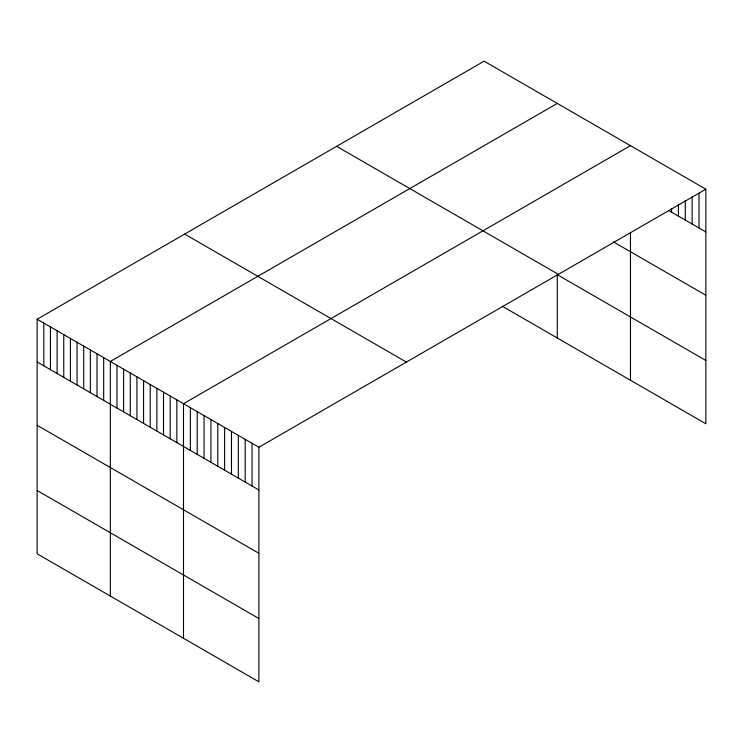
<?xml version="1.0" encoding="UTF-8"?>
<svg xmlns="http://www.w3.org/2000/svg" width="743" height="743" viewBox="0 0 743 743"><rect width="100%" height="100%" fill="white"/><g stroke="black" fill="none" stroke-linecap="round" stroke-linejoin="round"><path stroke-width="1.11" d="M705.85 189.196L258.889 447.249L258.889 681.823L37.15 553.804L37.15 319.23L484.111 61.177L705.85 189.196L705.85 423.77L502.175 306.181M557.287 103.416L110.326 361.469L110.326 596.053M630.463 145.665L183.493 403.718L183.493 638.302M668.644 210.455L705.85 231.937M613.356 241.846L705.85 295.24M336.616 146.334L558.355 274.353M705.85 360.466L557.287 274.696L557.287 338M184.645 234.073L406.384 362.092M37.15 319.23L258.889 447.249M37.15 361.971L258.889 489.99M37.15 425.284L258.889 553.294M37.15 490.501L258.889 618.52M698.996 193.319L698.996 227.98M692.142 196.301L692.142 224.024M685.287 200.424L685.287 220.067M678.433 204.557L678.433 216.111M671.579 208.69L671.579 212.154M630.463 232.503L630.463 380.249M252.035 443.292L252.035 486.033M245.181 439.336L245.181 482.077M238.327 435.37L238.327 478.12M231.472 431.414L231.472 474.164M224.618 427.457L224.618 470.208M217.764 423.501L217.764 466.251M210.91 419.544L210.91 462.295M204.056 415.588L204.056 458.338M197.201 411.631L197.201 454.382M190.347 407.675L190.347 450.425M176.843 399.883L176.843 442.624M170.193 396.038L170.193 438.788M163.534 392.202L163.534 434.943M156.884 388.357L156.884 431.107M150.235 384.521L150.235 427.262M143.585 380.676L143.585 423.426M136.935 376.84L136.935 419.581M130.276 372.995L130.276 415.746M123.626 369.15L123.626 411.901M116.976 365.315L116.976 408.065M103.667 357.634L103.667 400.384M97.017 353.789L97.017 396.539M90.367 349.953L90.367 392.703M83.718 346.108L83.718 388.858M77.058 342.272L77.058 385.023M70.409 338.427L70.409 381.178M63.759 334.591L63.759 377.333M57.109 330.746L57.109 373.497M50.45 326.911L50.45 369.652M43.8 323.066L43.8 365.816"/></g></svg>
